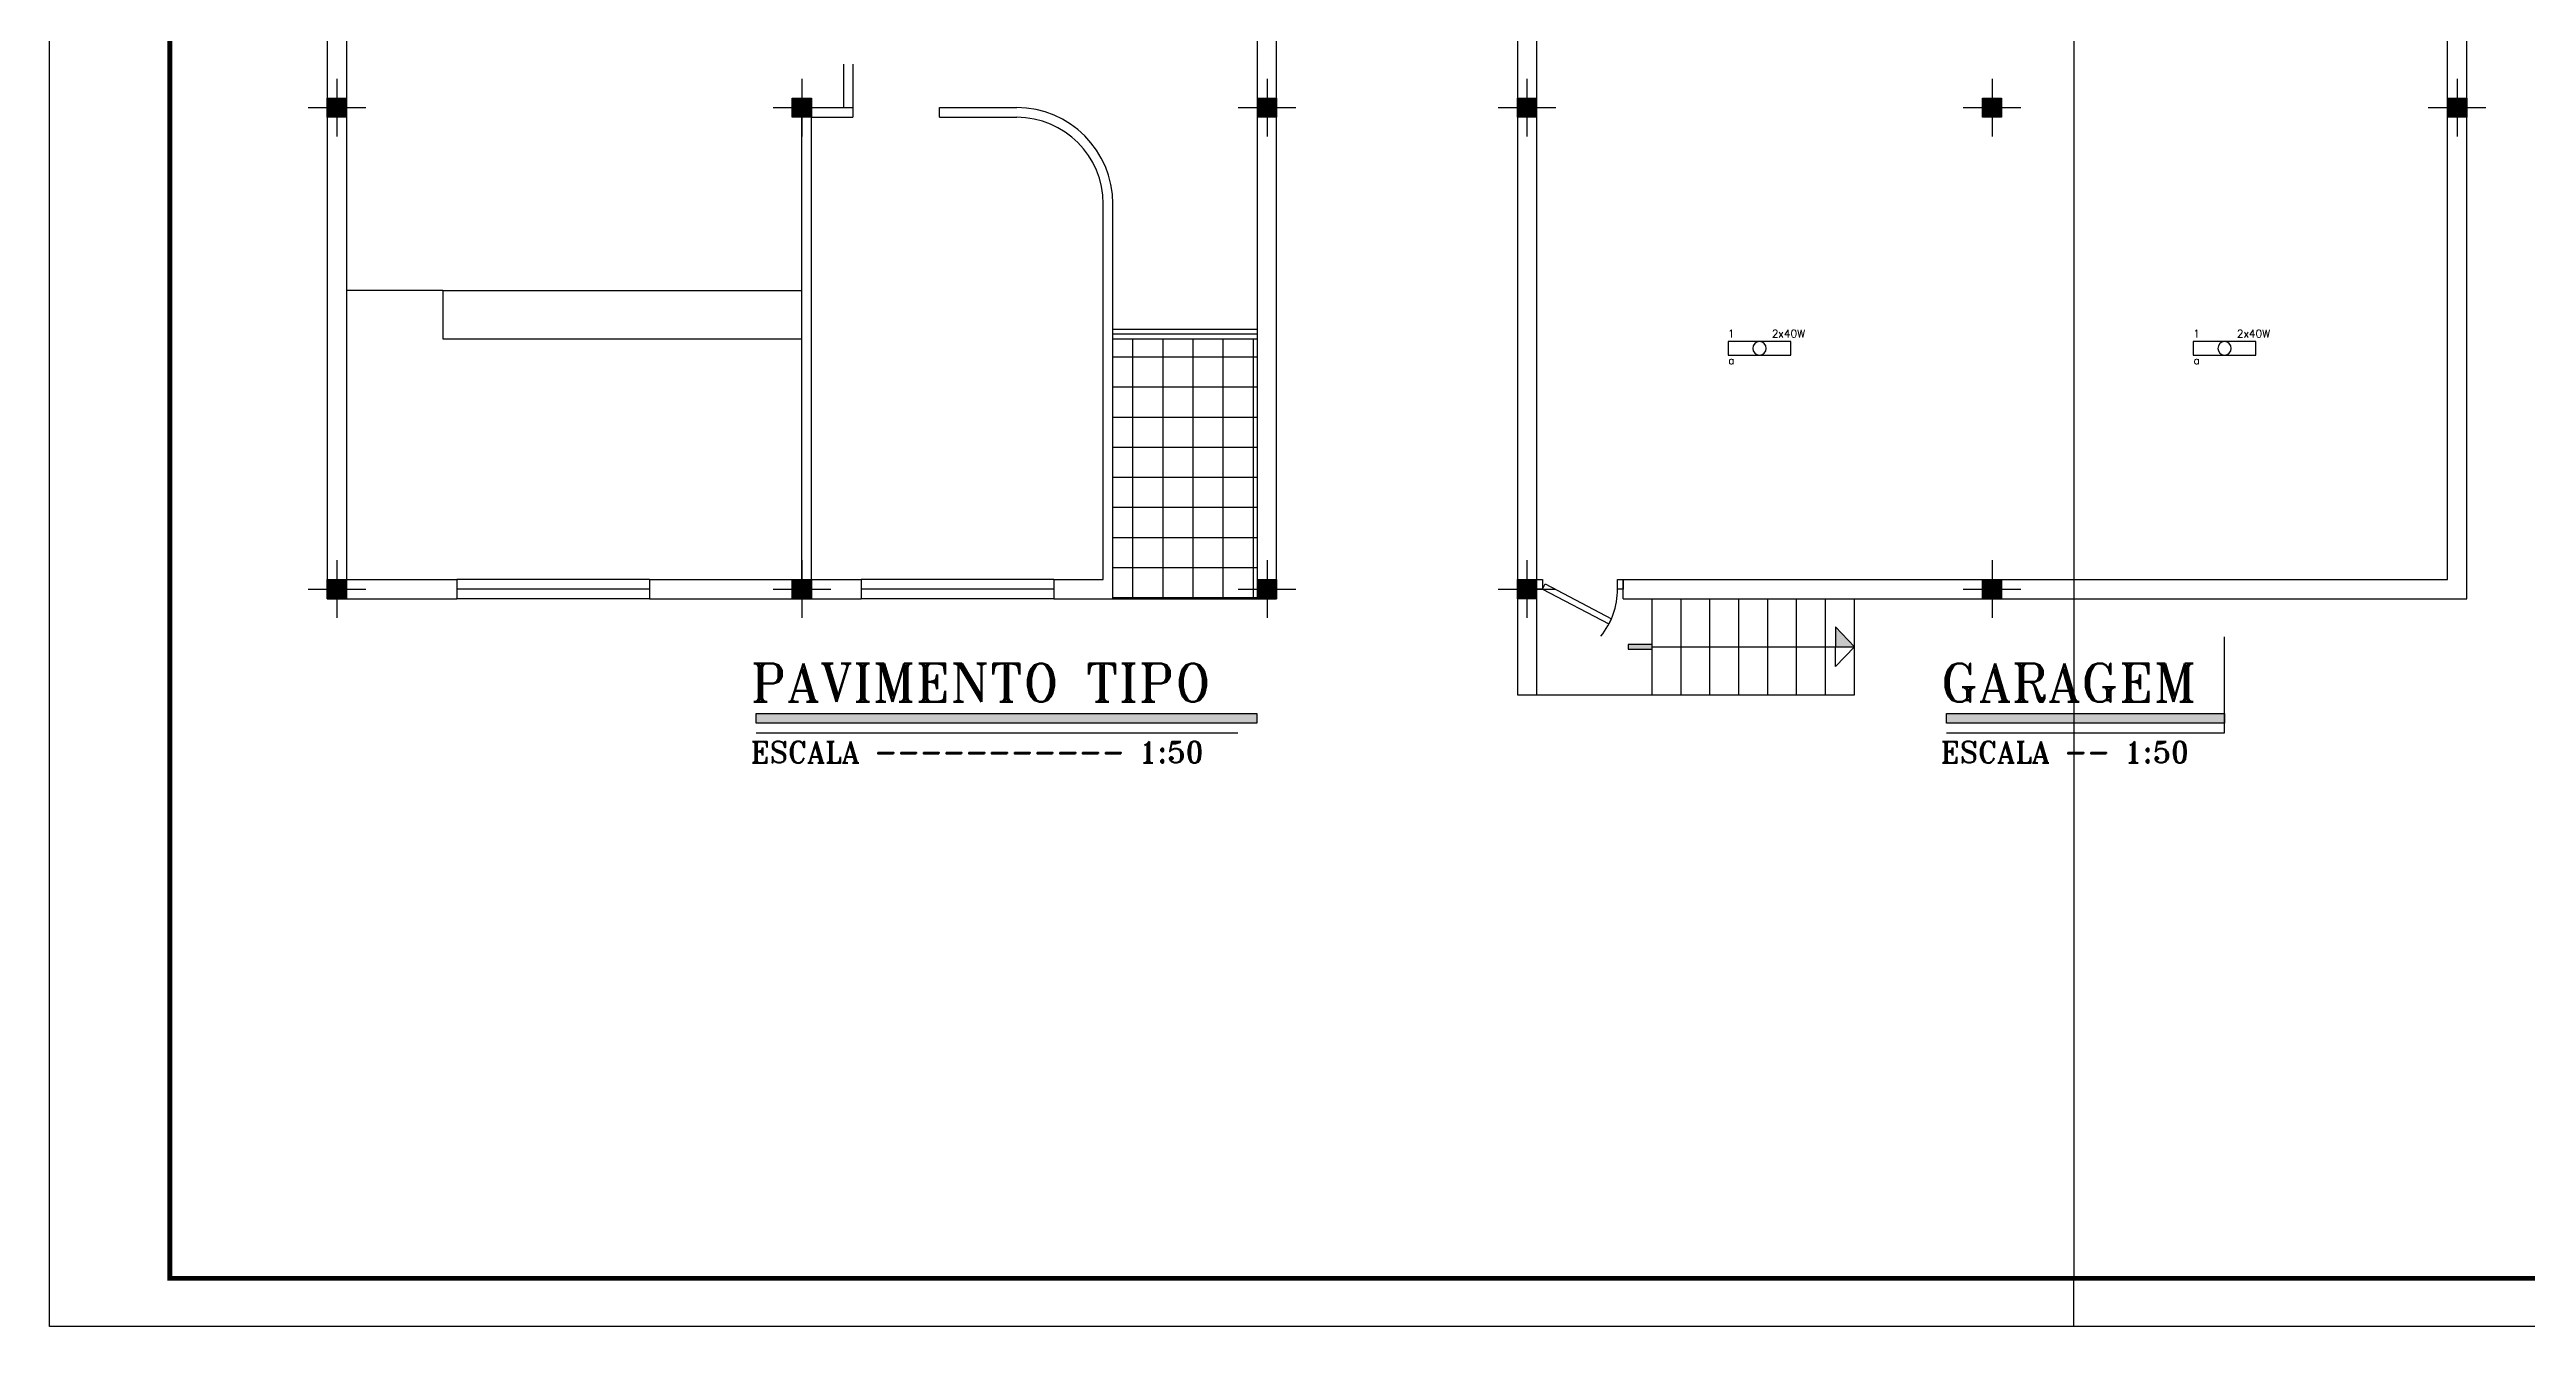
# Model space of a CAD drawing. Header units: millimetres. Extents: x 2788 to 2954, y 1337 to 1391.
# Drawn here: x 2787.74 to 2813.47, y 1336.55 to 1349.81 of the extents above; entities that cross this region are included whole.
import ezdxf
from ezdxf.enums import TextEntityAlignment as Align

# ---------------------------------------------------------------- set-up
doc = ezdxf.new("R2010")
doc.units = ezdxf.units.MM
doc.linetypes.add('AXIS', pattern=[6, 5, -0.5, 0, -0.5])
doc.linetypes.add('DASHED', pattern=[0.75, 0.5, -0.25])
for name, color, linetype in [('1', 8, 'AXIS'), ('10', 10, 'Continuous'), ('2', 4, 'Continuous'), ('4', 136, 'Continuous'), ('5', 5, 'Continuous'), ('6', 60, 'Continuous'), ('Acessorios', 4, 'Continuous'), ('ALVENARIA', 7, 'Continuous'), ('DOR', 3, 'Continuous'), ('HACH', 140, 'Continuous'), ('ILUMINACAO', 1, 'Continuous'), ('TXT', 2, 'Continuous'), ('TXT-1', 2, 'Continuous')]:
    doc.layers.add(name, color=color, linetype=linetype)
doc.styles.add('ROMANS', font='romans.shx', dxfattribs={"height": 0.002})
doc.styles.add('ROMANT', font='romant', dxfattribs={"height": 20})

# ---------------------------------------------------------------- blocks, each defined once
blk = doc.blocks.new('st')
at = {"layer": '2'}
h = blk.add_hatch(color=256, dxfattribs=at)
h.paths.add_polyline_path([(0, 10), (0, 0), (10, 0), (10, 10)])
h.paths.add_polyline_path([(-10, 10), (-10, 0), (0, 0), (0, 10)])
h.paths.add_polyline_path([(-10, 0), (-10, -10), (0, -10), (0, 0)])
h.paths.add_polyline_path([(0, 0), (0, -10), (10, -10), (10, 0)])
at = {"layer": '10'}
for p, q in [((0, 30), (0, -30)), ((-30, 0), (30, 0))]:
    blk.add_line(p, q, dxfattribs=at)
at = {"layer": '4'}
blk.add_lwpolyline([(-10, -10), (-10, 10), (10, 10), (10, -10)], close=True, dxfattribs=at)
blk = doc.blocks.new('D90')
at = {"layer": 'DOR'}
for p, q in [((-77.8, 41), (-75, 46.3)), ((-8.8, 4.7), (-77.8, 41)), ((-6, 10), (-75, 46.3)), ((-6, 10), (-8.8, 4.7))]:
    blk.add_line(p, q, dxfattribs=at)
for points in [[(-90, 10), (-84, 10), (-84, 0), (-90, 0)], [(-6, 10), (0, 10), (0, 0), (-6, 0)]]:
    blk.add_lwpolyline(points, close=True, dxfattribs=at)
at = {"layer": 'DOR', "color": 44}
blk.add_arc((-6, 10), 78, 141.0374, 180, dxfattribs=at)
blk = doc.blocks.new('Lf1x201')
for p, q in [((-325, 70), (325, 70)), ((-325, -70), (-325, 70)), ((-325, 70), (325, 70)), ((325, 70), (325, -70)), ((325, -70), (-325, -70))]:
    blk.add_line(p, q)
blk.add_circle((0, 0), 70)
at = {"style": 'ROMANS', "flags": 8}
for tag, p in [('009', (293, 152)), ('001', (-317, -149))]:
    blk.add_attdef(tag, text='', height=80, dxfattribs=at).set_placement(p, align=Align.MIDDLE_CENTER)
blk.add_attdef('020', text='', height=80, dxfattribs=at).set_placement((256, -109), align=Align.TOP_LEFT)

msp = doc.modelspace()

# ---------------------------------------------------------------- hatches: boundary and pattern name
at = {"layer": '6'}
h = msp.add_hatch(color=256, dxfattribs=at)
h.paths.add_polyline_path([(2806.292, 1343.813), (2806.292, 1343.606), (2806.489, 1343.606)])
h.paths.add_polyline_path([(2804.139, 1343.631), (2804.139, 1343.581), (2804.389, 1343.581), (2804.389, 1343.631)])
at = {"layer": 'ALVENARIA'}
h = msp.add_hatch(dxfattribs=at)
h.set_pattern_fill('NET', color=256, scale=2.5, style=0)
h.set_pattern_definition([(360, (2903.997, 1259.74223), (2e-16, 0.3125), []), (90, (2903.997, 1259.74223), (-0.3125, 2e-16), [])])
h.paths.add_polyline_path([(2800.289, 1346.806), (2798.789, 1346.806), (2798.789, 1344.106), (2800.289, 1344.106), (2800.289, 1344.306)])
at = {"layer": 'HACH'}
for points in [[(2795.085, 1342.912), (2800.285, 1342.912), (2800.285, 1342.812), (2795.085, 1342.812)], [(2807.445, 1342.912), (2810.332, 1342.912), (2810.332, 1342.812), (2807.445, 1342.812)]]:
    msp.add_hatch(color=256, dxfattribs=at).paths.add_polyline_path(points)

# ---------------------------------------------------------------- linework, layer by layer
for p, q in [((2787.744, 1336.547), (2787.744, 1366.247)), ((2802.989, 1364.106), (2802.989, 1343.106)), ((2803.189, 1364.106), (2803.189, 1343.106)), ((2812.849, 1344.106), (2812.849, 1364.106)), ((2812.649, 1344.306), (2812.649, 1360.806)), ((2808.769, 1351.397), (2808.769, 1337.047)), ((2808.769, 1351.397), (2808.769, 1337.047)), ((2804.089, 1344.306), (2812.649, 1344.306)), ((2804.089, 1344.106), (2804.089, 1344.306)), ((2804.089, 1344.106), (2812.849, 1344.106)), ((2810.332, 1342.712), (2810.332, 1343.71)), ((2802.989, 1343.106), (2803.189, 1343.106)), ((2808.769, 1336.547), (2808.769, 1337.047)), ((2829.794, 1336.547), (2787.744, 1336.547))]:
    msp.add_line(p, q)
at = {"const_width": 0.05}
msp.add_lwpolyline([(2788.994, 1337.047), (2788.994, 1365.747), (2829.294, 1365.747), (2829.294, 1337.047)], close=True, dxfattribs=at)
at = {"layer": '1'}
for p, q in [((2795.085, 1342.712), (2800.285, 1342.712)), ((2807.445, 1342.712), (2810.332, 1342.712))]:
    msp.add_line(p, q, dxfattribs=at)
at = {"layer": '2'}
for p, q in [((2804.389, 1343.106), (2804.389, 1344.106)), ((2804.689, 1343.106), (2804.689, 1344.106)), ((2804.989, 1343.106), (2804.989, 1344.106)), ((2805.289, 1343.106), (2805.289, 1344.106)), ((2805.589, 1343.106), (2805.589, 1344.106)), ((2805.889, 1343.106), (2805.889, 1344.106)), ((2806.189, 1343.106), (2806.189, 1344.106)), ((2806.489, 1343.106), (2806.489, 1344.106)), ((2803.189, 1343.106), (2806.489, 1343.106))]:
    msp.add_line(p, q, dxfattribs=at)
at = {"layer": '6'}
for p, q in [((2806.292, 1343.813), (2806.292, 1343.606)), ((2806.489, 1343.606), (2806.292, 1343.813)), ((2804.389, 1343.606), (2806.489, 1343.606)), ((2806.489, 1343.606), (2806.292, 1343.4)), ((2806.292, 1343.4), (2806.292, 1343.606))]:
    msp.add_line(p, q, dxfattribs=at)
msp.add_lwpolyline([(2804.139, 1343.631), (2804.139, 1343.581), (2804.389, 1343.581), (2804.389, 1343.631)], close=True, dxfattribs=at)
at = {"layer": 'Acessorios', "linetype": 'DASHED'}
for p, q in [((2795.989, 1350.406), (2795.989, 1349.206)), ((2796.089, 1350.406), (2796.089, 1349.206))]:
    msp.add_line(p, q, dxfattribs=at)
at = {"layer": 'Acessorios'}
for p, q in [((2791.829, 1347.306), (2795.559, 1347.306)), ((2791.829, 1347.306), (2791.829, 1346.806)), ((2791.829, 1346.806), (2795.559, 1346.806)), ((2798.789, 1346.906), (2800.289, 1346.906)), ((2798.789, 1346.856), (2800.289, 1346.856)), ((2798.789, 1346.806), (2800.289, 1346.806)), ((2793.974, 1344.306), (2791.974, 1344.306)), ((2793.974, 1344.206), (2791.974, 1344.206)), ((2798.174, 1344.306), (2796.174, 1344.306)), ((2798.174, 1344.206), (2796.174, 1344.206)), ((2793.974, 1344.106), (2791.974, 1344.106)), ((2798.174, 1344.106), (2796.174, 1344.106))]:
    msp.add_line(p, q, dxfattribs=at)
at = {"layer": 'ALVENARIA'}
for p, q in [((2800.489, 1344.106), (2800.489, 1364.106)), ((2800.289, 1344.106), (2800.289, 1352.806)), ((2790.629, 1352.206), (2790.629, 1344.106)), ((2790.829, 1352.106), (2790.829, 1344.306)), ((2795.559, 1344.306), (2795.559, 1349.206)), ((2795.559, 1349.206), (2796.089, 1349.206)), ((2795.659, 1344.306), (2795.659, 1349.106)), ((2795.659, 1349.106), (2796.089, 1349.106)), ((2796.089, 1349.206), (2796.089, 1349.106)), ((2796.989, 1349.206), (2797.789, 1349.206)), ((2796.989, 1349.106), (2796.989, 1349.206)), ((2796.989, 1349.106), (2797.789, 1349.106)), ((2798.689, 1344.306), (2798.689, 1348.206)), ((2798.789, 1344.106), (2798.789, 1348.206)), ((2791.829, 1347.306), (2790.829, 1347.306)), ((2790.829, 1344.306), (2791.974, 1344.306)), ((2791.974, 1344.306), (2791.974, 1344.106)), ((2793.974, 1344.306), (2795.559, 1344.306)), ((2793.974, 1344.306), (2793.974, 1344.106)), ((2795.659, 1344.306), (2796.174, 1344.306)), ((2796.174, 1344.306), (2796.174, 1344.106)), ((2798.174, 1344.306), (2798.689, 1344.306)), ((2798.174, 1344.306), (2798.174, 1344.106)), ((2790.629, 1344.106), (2791.974, 1344.106)), ((2793.974, 1344.106), (2796.174, 1344.106)), ((2798.174, 1344.106), (2798.789, 1344.106)), ((2798.789, 1344.106), (2800.289, 1344.106)), ((2800.289, 1344.106), (2800.489, 1344.106))]:
    msp.add_line(p, q, dxfattribs=at)
for radius in [1, 0.9]:
    msp.add_arc((2797.789, 1348.206), radius, 0, 90, dxfattribs=at)
at = {"layer": 'HACH'}
for points in [[(2795.085, 1342.912), (2800.285, 1342.912), (2800.285, 1342.812), (2795.085, 1342.812)], [(2807.445, 1342.912), (2810.332, 1342.912), (2810.332, 1342.812), (2807.445, 1342.812)]]:
    msp.add_lwpolyline(points, close=True, dxfattribs=at)

# ---------------------------------------------------------------- block references
at = {"layer": '5', "xscale": 0.01, "yscale": 0.01, "zscale": 0.01}
for p in [(2803.089, 1349.206), (2807.919, 1349.206), (2812.749, 1349.206), (2803.089, 1344.206), (2807.919, 1344.206)]:
    msp.add_blockref('st', p, dxfattribs=at)
at = {"layer": '5', "xscale": 0.01, "yscale": 0.01, "zscale": 0.01, "rotation": 180}
msp.add_blockref('D90', (2803.189, 1344.306), dxfattribs=at)
at = {"layer": 'ALVENARIA', "xscale": 0.01, "yscale": 0.01, "zscale": 0.01}
for p in [(2790.729, 1349.206), (2795.559, 1349.206), (2800.389, 1349.206), (2790.729, 1344.206), (2795.559, 1344.206), (2800.389, 1344.206)]:
    msp.add_blockref('st', p, dxfattribs=at)
at = {"layer": 'ILUMINACAO'}
ref = msp.add_blockref('Lf1x201', (2805.504, 1346.706), dxfattribs=dict(at, xscale=-0.001000000001113222, yscale=0.001000000536578227, zscale=0.001))
ref.add_attrib('009', '1', dxfattribs={"layer": '0', "height": 0.08, "style": 'ROMANS', "flags": 8}).set_placement((2805.211, 1346.859), align=Align.MIDDLE_CENTER)
ref.add_attrib('001', 'a', dxfattribs={"layer": '0', "height": 0.08, "style": 'ROMANS', "flags": 8}).set_placement((2805.213, 1346.58), align=Align.MIDDLE_CENTER)
ref.add_attrib('020', '2x40W', dxfattribs={"layer": '0', "height": 0.08, "style": 'ROMANS', "flags": 8}).set_placement((2805.631, 1346.899), align=Align.TOP_LEFT)
ref = msp.add_blockref('Lf1x201', (2810.334, 1346.706), dxfattribs=dict(at, xscale=-0.001000000001113222, yscale=0.001000000536578227, zscale=0.001))
ref.add_attrib('009', '1', dxfattribs={"layer": '0', "height": 0.08, "style": 'ROMANS', "flags": 8}).set_placement((2810.041, 1346.859), align=Align.MIDDLE_CENTER)
ref.add_attrib('001', 'a', dxfattribs={"layer": '0', "height": 0.08, "style": 'ROMANS', "flags": 8}).set_placement((2810.043, 1346.58), align=Align.MIDDLE_CENTER)
ref.add_attrib('020', '2x40W', dxfattribs={"layer": '0', "height": 0.08, "style": 'ROMANS', "flags": 8}).set_placement((2810.461, 1346.899), align=Align.TOP_LEFT)

# ---------------------------------------------------------------- texts
at = {"layer": 'TXT', "style": 'ROMANT'}
for s, p in [('PAVIMENTO TIPO', (2795.025, 1343.034)), ('GARAGEM', (2807.385, 1343.034))]:
    msp.add_text(s, height=0.4, dxfattribs=at).set_placement(p)
at = {"layer": 'TXT-1', "color": 125, "linetype": 'Continuous', "style": 'ROMANT'}
for s, p in [('ESCALA ----------- 1:50', (2795.025, 1342.402)), ('ESCALA -- 1:50', (2807.385, 1342.402))]:
    msp.add_text(s, height=0.2205, dxfattribs=at).set_placement(p)

doc.saveas('drawing.dxf')
